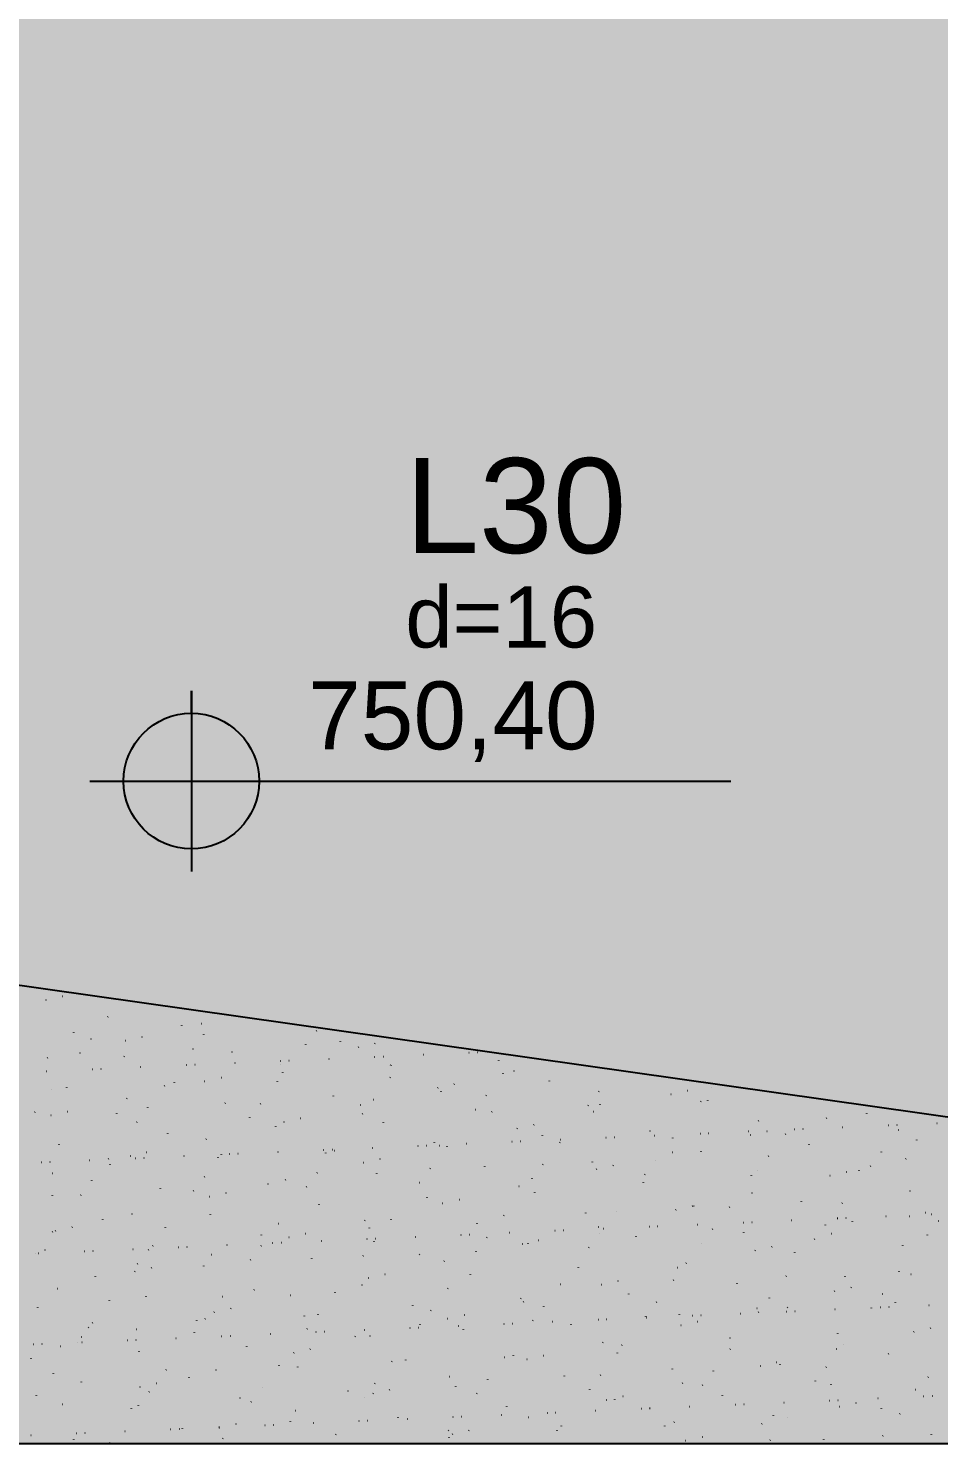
# Model space of a CAD drawing. Header units: millimetres. Extents: x 11071 to 20686, y 1651 to 7234.
# Drawn here: x 14898.3 to 15099.7, y 3962.1 to 4275.2 of the extents above; entities that cross this region are included whole.
import ezdxf

# ---------------------------------------------------------------- set-up
doc = ezdxf.new("R2010")
doc.units = ezdxf.units.MM
for name, color, linetype in [('1', 4, 'Continuous'), ('10', 13, 'Continuous'), ('13', 76, 'Continuous'), ('130', 24, 'Continuous'), ('19', 5, 'Continuous'), ('26', 1, 'Continuous'), ('27', 10, 'Continuous')]:
    doc.layers.add(name, color=color, linetype=linetype)
doc.styles.get("Standard").update_dxf_attribs({"font": 'arial.ttf'})

# ---------------------------------------------------------------- blocks, each defined once
blk = doc.blocks.new('_H451C6E76CA-000')
for p, q in [((2854.914422, 1904.007568), (2854.987644, 1904.023801)), ((2851.253312, 1903.19592), (2851.326534, 1903.212153)), ((2870.213032, 1902.725099), (2870.222822, 1902.799457)), ((2864.965271, 1899.405436), (2865.010928, 1899.464938)), ((2881.373557, 1897.4583), (2881.383346, 1897.532658)), ((2885.657522, 1897.932592), (2885.730744, 1897.948825)), ((2857.46172, 1895.908664), (2857.471509, 1895.983022)), ((2861.221388, 1894.526313), (2861.267045, 1894.585815)), ((2872.477526, 1895.010657), (2872.550748, 1895.02689)), ((2886.188427, 1895.438302), (2886.234085, 1895.497804)), ((2911.155466, 1896.350292), (2911.201124, 1896.409793)), ((2858.82439, 1891.402485), (2858.870047, 1891.461986)), ((2868.816416, 1894.199008), (2868.889638, 1894.215241)), ((2883.791429, 1892.314474), (2883.837086, 1892.373975)), ((2892.460661, 1891.633813), (2892.47045, 1891.708172)), ((2908.758468, 1893.226463), (2908.804125, 1893.285964)), ((2916.475287, 1893.964212), (2916.485077, 1894.038571)), ((2920.427843, 1892.750429), (2920.501065, 1892.766662)), ((2924.088953, 1893.562077), (2924.162175, 1893.57831)), ((2944.839377, 1891.500059), (2944.914306, 1891.50333)), ((2946.712593, 1891.581845), (2946.787521, 1891.585117)), ((2851.609199, 1890.38426), (2851.682421, 1890.400493)), ((2868.622244, 1890.641865), (2868.632034, 1890.716223)), ((2872.233548, 1888.33002), (2872.308476, 1888.333291)), ((2882.348911, 1888.771666), (2882.42384, 1888.774938)), ((2884.222127, 1888.853452), (2884.297055, 1888.856724)), ((2893.063703, 1889.239484), (2893.138632, 1889.242756)), ((2903.179067, 1889.68113), (2903.253995, 1889.684402)), ((2903.220626, 1888.93568), (2903.293848, 1888.951913)), ((2905.052282, 1889.762917), (2905.127211, 1889.766188)), ((2913.893859, 1890.148948), (2913.968787, 1890.15222)), ((2924.009222, 1890.590595), (2924.084151, 1890.593866)), ((2925.882437, 1890.672381), (2925.957366, 1890.675652)), ((2927.635812, 1888.697413), (2927.645601, 1888.771772)), ((2934.724014, 1891.058413), (2934.798943, 1891.061684)), ((2951.474228, 1889.689362), (2951.484018, 1889.76372)), ((2851.403392, 1887.420556), (2851.478321, 1887.423827)), ((2861.518756, 1887.862202), (2861.593684, 1887.865473)), ((2863.391971, 1887.943988), (2863.4669, 1887.94726)), ((2886.379519, 1885.202097), (2886.452742, 1885.21833)), ((2890.040629, 1886.013746), (2890.113852, 1886.029979)), ((2902.503445, 1885.074757), (2902.549102, 1885.134259)), ((2903.723975, 1887.147777), (2903.733764, 1887.222136)), ((2927.470484, 1885.986746), (2927.516141, 1886.046248)), ((2952.437523, 1886.898736), (2952.48318, 1886.958237)), ((2954.832052, 1887.487101), (2954.905275, 1887.503334)), ((2962.737542, 1885.203326), (2962.747332, 1885.277684)), ((2852.569367, 1883.250779), (2852.615024, 1883.31028)), ((2855.870932, 1883.825429), (2855.880721, 1883.899788)), ((2877.536406, 1884.162768), (2877.582063, 1884.22227)), ((2879.709348, 1884.817378), (2879.719138, 1884.891736)), ((2914.884499, 1881.880978), (2914.894289, 1881.955337)), ((2937.990946, 1883.753517), (2938.064169, 1883.76975)), ((2938.722915, 1882.872927), (2938.732705, 1882.947285)), ((2941.652056, 1884.565166), (2941.725279, 1884.581399)), ((2948.69364, 1882.019612), (2948.739297, 1882.079114)), ((2973.660679, 1882.931602), (2973.706336, 1882.991103)), ((2989.602373, 1882.304937), (2989.675596, 1882.32117)), ((2993.263483, 1883.116586), (2993.336706, 1883.132819)), ((2998.627718, 1883.843591), (2998.673375, 1883.903092)), ((2869.172302, 1881.387349), (2869.245524, 1881.403582)), ((2873.792523, 1879.283645), (2873.83818, 1879.343147)), ((2890.972662, 1880.331342), (2890.982452, 1880.4057)), ((2898.759562, 1880.195634), (2898.805219, 1880.255136)), ((2920.783729, 1879.938769), (2920.856951, 1879.955002)), ((2923.726601, 1881.107623), (2923.772258, 1881.167125)), ((2946.296642, 1878.895784), (2946.342299, 1878.955285)), ((2971.263681, 1879.807773), (2971.309338, 1879.867274)), ((2973.898067, 1879.936527), (2973.907856, 1880.010885)), ((2996.23072, 1880.719762), (2996.276377, 1880.779264)), ((2997.736483, 1880.928475), (2997.746272, 1881.002834)), ((2848.825484, 1878.371656), (2848.871141, 1878.431157)), ((2852.331196, 1877.653766), (2852.404418, 1877.669998)), ((2855.992306, 1878.465414), (2856.065528, 1878.481647)), ((2866.958035, 1878.000943), (2866.967825, 1878.075301)), ((2871.395525, 1876.159816), (2871.441182, 1876.219318)), ((2896.362564, 1877.071805), (2896.408221, 1877.131307)), ((2903.942623, 1876.205186), (2904.015845, 1876.221419)), ((2907.603733, 1877.016834), (2907.676955, 1877.033067)), ((2921.329603, 1877.983795), (2921.37526, 1878.043296)), ((2925.971603, 1876.056491), (2925.981392, 1876.13085)), ((2949.986229, 1878.386891), (2949.996019, 1878.461249)), ((2959.21516, 1875.568254), (2959.288382, 1875.584487)), ((2972.395156, 1878.490189), (2972.468378, 1878.506422)), ((3008.999797, 1876.442439), (3009.009586, 1876.516798)), ((3024.006583, 1877.041609), (3024.079805, 1877.057842)), ((3032.911634, 1877.992076), (3032.921424, 1878.066434)), ((3048.41713, 1875.918226), (3048.492059, 1875.921498)), ((2878.221349, 1873.514907), (2878.231139, 1873.589265)), ((2902.133187, 1875.064543), (2902.142976, 1875.138901)), ((2955.55405, 1874.756606), (2955.627272, 1874.772839)), ((2961.146754, 1873.120092), (2961.156544, 1873.19445)), ((2975.211872, 1872.722016), (2975.286801, 1872.725287)), ((2977.085087, 1872.803802), (2977.160016, 1872.807074)), ((2984.98517, 1874.11204), (2984.99496, 1874.186399)), ((2985.926664, 1873.189834), (2986.001593, 1873.193105)), ((2989.975696, 1872.568056), (2990.021353, 1872.627558)), ((2996.042027, 1873.63148), (2996.116956, 1873.634752)), ((2997.915243, 1873.713266), (2997.990171, 1873.716538)), ((3006.75682, 1874.099298), (3006.831748, 1874.102569)), ((3007.165477, 1873.308026), (3007.238699, 1873.324259)), ((3010.826587, 1874.119675), (3010.899809, 1874.135908)), ((3014.942735, 1873.480046), (3014.988392, 1873.539547)), ((3016.872183, 1874.540944), (3016.947111, 1874.544216)), ((3018.745398, 1874.622731), (3018.820327, 1874.626002)), ((3027.586975, 1875.008762), (3027.661904, 1875.012034)), ((3037.702338, 1875.450409), (3037.777267, 1875.45368)), ((3039.575554, 1875.532195), (3039.650482, 1875.535466)), ((3039.909774, 1874.392035), (3039.955431, 1874.451536)), ((2854.206723, 1871.184508), (2854.216512, 1871.258866)), ((2873.55541, 1869.468503), (2873.628632, 1869.484736)), ((2886.735406, 1872.390438), (2886.808628, 1872.40667)), ((2902.606042, 1869.551977), (2902.680971, 1869.555248)), ((2912.721406, 1869.993623), (2912.796334, 1869.996895)), ((2913.22029, 1869.240056), (2913.23008, 1869.314415)), ((2914.594621, 1870.07541), (2914.66955, 1870.078681)), ((2915.074579, 1869.832089), (2915.120236, 1869.89159)), ((2923.436198, 1870.461441), (2923.511127, 1870.464713)), ((2933.551561, 1870.903087), (2933.62649, 1870.906359)), ((2935.424777, 1870.984874), (2935.499705, 1870.988145)), ((2937.234917, 1871.570455), (2937.244706, 1871.644814)), ((2938.346833, 1870.941858), (2938.420055, 1870.958091)), ((2940.041618, 1870.744078), (2940.087275, 1870.80358)), ((2944.266353, 1871.370905), (2944.341282, 1871.374177)), ((2954.381717, 1871.812552), (2954.456645, 1871.815823)), ((2956.254932, 1871.894338), (2956.329861, 1871.897609)), ((2965.008657, 1871.656067), (2965.054314, 1871.715569)), ((2965.096509, 1872.28037), (2965.171437, 1872.283641)), ((2989.95826, 1869.493278), (2990.031482, 1869.509511)), ((2996.248484, 1869.626004), (2996.258274, 1869.700362)), ((3020.160322, 1871.17564), (3020.170111, 1871.249999)), ((3036.165891, 1869.512912), (3036.211549, 1869.572413)), ((3043.998738, 1872.167589), (3044.008527, 1872.241947)), ((2850.230939, 1867.265231), (2850.305868, 1867.268502)), ((2852.104155, 1867.347017), (2852.179083, 1867.350288)), ((2860.945732, 1867.733048), (2861.02066, 1867.73632)), ((2865.140501, 1868.008111), (2865.186158, 1868.067612)), ((2865.470037, 1866.698471), (2865.479826, 1866.77283)), ((2869.8943, 1868.656854), (2869.967522, 1868.673087)), ((2871.061095, 1868.174695), (2871.136023, 1868.177966)), ((2872.93431, 1868.256481), (2873.009239, 1868.259753)), ((2881.775887, 1868.642513), (2881.850816, 1868.645784)), ((2889.381874, 1868.248108), (2889.391664, 1868.322466)), ((2890.10754, 1868.9201), (2890.153197, 1868.979601)), ((2891.89125, 1869.084159), (2891.966179, 1869.08743)), ((2893.764466, 1869.165945), (2893.839394, 1869.169217)), ((2921.505727, 1867.208274), (2921.578949, 1867.224507)), ((2925.166837, 1868.019923), (2925.240059, 1868.036156)), ((2948.395442, 1866.303656), (2948.405231, 1866.378015)), ((2961.264774, 1866.776944), (2961.310431, 1866.836446)), ((2972.233858, 1867.295605), (2972.243647, 1867.369963)), ((2976.778264, 1866.571343), (2976.851486, 1866.587576)), ((2986.231813, 1867.688933), (2986.27747, 1867.748435)), ((3011.198852, 1868.600923), (3011.24451, 1868.660424)), ((3033.768893, 1866.389083), (3033.81455, 1866.448584)), ((3041.569687, 1868.044698), (3041.642909, 1868.060931)), ((2852.687083, 1864.842106), (2852.760305, 1864.858339)), ((2861.396618, 1863.128988), (2861.442275, 1863.188489)), ((2886.363657, 1864.040977), (2886.409314, 1864.100478)), ((2904.29851, 1863.393526), (2904.371732, 1863.409759)), ((2911.330696, 1864.952966), (2911.376353, 1865.012467)), ((2924.483604, 1864.75402), (2924.493394, 1864.828378)), ((2936.297735, 1865.864955), (2936.343392, 1865.924457)), ((2958.867776, 1863.653115), (2958.913433, 1863.712617)), ((2973.117154, 1865.759695), (2973.190376, 1865.775928)), ((2983.834815, 1864.565105), (2983.880472, 1864.624606)), ((3007.409009, 1864.359205), (3007.418798, 1864.433563)), ((3008.801854, 1865.477094), (3008.847511, 1865.536595)), ((3024.728581, 1864.311115), (3024.801803, 1864.327348)), ((3028.389691, 1865.122763), (3028.462913, 1865.138996)), ((3031.247425, 1865.351154), (3031.257215, 1865.425512)), ((2852.718724, 1859.882036), (2852.728514, 1859.956394)), ((2858.99962, 1860.005159), (2859.045277, 1860.06466)), ((2876.630562, 1861.431672), (2876.640351, 1861.506031)), ((2883.966659, 1860.917148), (2884.012316, 1860.97665)), ((2891.118514, 1860.471591), (2891.191736, 1860.487824)), ((2900.468978, 1862.423621), (2900.478767, 1862.497979)), ((2908.933698, 1861.829137), (2908.979355, 1861.888639)), ((2933.900737, 1862.741126), (2933.946394, 1862.800628)), ((2955.909937, 1861.944946), (2955.983159, 1861.961179)), ((2959.482545, 1860.47917), (2959.492335, 1860.553528)), ((2983.497172, 1862.809569), (2983.506961, 1862.883927)), ((3007.521364, 1860.496367), (3007.594586, 1860.5126)), ((3042.510739, 1860.865117), (3042.520529, 1860.939476)), ((2887.457404, 1859.659943), (2887.530626, 1859.676176)), ((2911.732292, 1857.937585), (2911.742081, 1858.011943)), ((2935.644129, 1859.487221), (2935.653918, 1859.561579)), ((2939.068831, 1858.211363), (2939.142053, 1858.227596)), ((2942.729941, 1859.023012), (2942.803163, 1859.039245)), ((2990.680257, 1856.762783), (2990.75348, 1856.779016)), ((2994.341367, 1857.574432), (2994.41459, 1857.590665)), ((2994.657696, 1857.54277), (2994.667486, 1857.617128)), ((3002.546831, 1857.325388), (3002.592488, 1857.38489)), ((3018.496113, 1858.534718), (3018.505902, 1858.609077)), ((3027.51387, 1858.237377), (3027.559527, 1858.296879)), ((2863.879249, 1854.615237), (2863.889038, 1854.689595)), ((2870.250186, 1855.845195), (2870.323409, 1855.861428)), ((2887.717665, 1855.607186), (2887.727455, 1855.681544)), ((2902.678674, 1853.677432), (2902.724332, 1853.736933)), ((2921.861613, 1854.396615), (2921.934836, 1854.412848)), ((2927.645714, 1854.589421), (2927.691371, 1854.648922)), ((2946.731233, 1853.662734), (2946.741022, 1853.737093)), ((2952.612753, 1855.50141), (2952.65841, 1855.560911)), ((2970.745859, 1855.993133), (2970.755649, 1856.067492)), ((2977.579792, 1856.413399), (2977.625449, 1856.472901)), ((3005.584367, 1853.943973), (3005.659295, 1853.947244)), ((3007.457582, 1854.025759), (3007.532511, 1854.029031)), ((3016.299159, 1854.411791), (3016.374087, 1854.415062)), ((3026.414522, 1854.853437), (3026.489451, 1854.856709)), ((3028.287737, 1854.935224), (3028.362666, 1854.938495)), ((3029.759427, 1854.048682), (3029.769216, 1854.123041)), ((3037.129314, 1855.321255), (3037.204243, 1855.324527)), ((3042.291684, 1855.314203), (3042.364907, 1855.330436)), ((3045.952794, 1856.125852), (3046.026017, 1856.142085)), ((3047.244677, 1855.762901), (3047.319606, 1855.766173)), ((3048.737026, 1854.270243), (3048.782683, 1854.329745)), ((2852.744596, 1851.853453), (2852.790253, 1851.912955)), ((2853.40908, 1852.111611), (2853.482303, 1852.127844)), ((2857.07019, 1852.92326), (2857.143413, 1852.939493)), ((2877.711635, 1852.765442), (2877.757293, 1852.824944)), ((2898.980979, 1851.12115), (2898.990769, 1851.195508)), ((2905.020507, 1850.663032), (2905.093729, 1850.679264)), ((2908.681617, 1851.47468), (2908.754839, 1851.490913)), ((2922.892816, 1852.670786), (2922.902606, 1852.745144)), ((2932.978537, 1850.773934), (2933.053466, 1850.777205)), ((2943.0939, 1851.21558), (2943.168829, 1851.218852)), ((2944.967116, 1851.297367), (2945.042044, 1851.300638)), ((2948.86887, 1850.622287), (2948.914527, 1850.681788)), ((2953.808693, 1851.683398), (2953.883621, 1851.68667)), ((2963.924056, 1852.125044), (2963.998984, 1852.128316)), ((2965.797271, 1852.206831), (2965.8722, 1852.210102)), ((2973.47304, 1852.948035), (2973.546263, 1852.964268)), ((2973.835909, 1851.534276), (2973.881566, 1851.593778)), ((2974.638848, 1852.592862), (2974.713777, 1852.596134)), ((2981.906384, 1850.726335), (2981.916173, 1850.800693)), ((2984.754211, 1853.034509), (2984.82914, 1853.03778)), ((2986.627427, 1853.116295), (2986.702355, 1853.119567)), ((2995.469003, 1853.502327), (2995.543932, 1853.505598)), ((2998.802948, 1852.446265), (2998.848605, 1852.505767)), ((3005.7448, 1851.718283), (3005.754589, 1851.792641)), ((3023.769987, 1853.358254), (3023.815644, 1853.417756)), ((3025.084467, 1851.499455), (3025.157689, 1851.515688)), ((3046.340028, 1851.146415), (3046.385685, 1851.205916)), ((2851.127936, 1847.798802), (2851.137726, 1847.87316)), ((2859.773279, 1847.577723), (2859.848207, 1847.580995)), ((2861.646494, 1847.65951), (2861.721423, 1847.662781)), ((2870.488071, 1848.045541), (2870.562999, 1848.048813)), ((2873.967753, 1847.886319), (2874.01341, 1847.945821)), ((2874.966353, 1848.79075), (2874.976142, 1848.865109)), ((2880.603434, 1848.487188), (2880.678363, 1848.490459)), ((2882.476649, 1848.568974), (2882.551578, 1848.572245)), ((2891.318226, 1848.955006), (2891.393155, 1848.958277)), ((2898.934792, 1848.798309), (2898.980449, 1848.85781)), ((2901.433589, 1849.396652), (2901.508518, 1849.399923)), ((2903.306805, 1849.478438), (2903.381734, 1849.48171)), ((2912.148382, 1849.86447), (2912.22331, 1849.867741)), ((2922.263745, 1850.306116), (2922.338674, 1850.309387)), ((2923.901831, 1849.710298), (2923.947488, 1849.769799)), ((2924.13696, 1850.387902), (2924.211889, 1850.391174)), ((2946.471872, 1847.498458), (2946.517529, 1847.55796)), ((2956.631934, 1849.214452), (2956.705156, 1849.230685)), ((2957.994547, 1849.176698), (2958.004336, 1849.251057)), ((2960.293044, 1850.0261), (2960.366266, 1850.042333)), ((2971.438911, 1848.410447), (2971.484568, 1848.469949)), ((2996.40595, 1849.322436), (2996.451607, 1849.381938)), ((3008.243361, 1847.765872), (3008.316583, 1847.782105)), ((3011.904471, 1848.57752), (3011.977693, 1848.593753)), ((3021.372989, 1850.234426), (3021.418646, 1850.293927)), ((3040.919951, 1848.781883), (3040.929741, 1848.856242)), ((2849.000714, 1846.97433), (2849.046371, 1847.033832)), ((2849.657915, 1847.136077), (2849.732844, 1847.139349)), ((2871.570755, 1844.762491), (2871.616412, 1844.821992)), ((2886.229667, 1844.304714), (2886.239456, 1844.379073)), ((2887.81329, 1846.848283), (2887.886512, 1846.864516)), ((2896.537794, 1845.67448), (2896.583451, 1845.733981)), ((2910.141504, 1845.854351), (2910.151293, 1845.928709)), ((2921.504833, 1846.586469), (2921.55049, 1846.64597)), ((2933.97992, 1846.846299), (2933.989709, 1846.920657)), ((2939.424717, 1845.399704), (2939.497939, 1845.415936)), ((2992.993487, 1844.901848), (2993.003277, 1844.976206)), ((3017.008114, 1847.232247), (3017.017903, 1847.306605)), ((2862.21504, 1841.974315), (2862.224829, 1842.048673)), ((2870.972184, 1843.1147), (2871.045406, 1843.130933)), ((2874.633294, 1843.926349), (2874.706516, 1843.942581)), ((2922.583611, 1841.66612), (2922.656833, 1841.682353)), ((2926.244721, 1842.477769), (2926.317943, 1842.494002)), ((2945.243234, 1842.360263), (2945.253023, 1842.434621)), ((2969.155071, 1843.909899), (2969.164861, 1843.984258)), ((2990.150926, 1841.170731), (2990.196583, 1841.230232)), ((2991.036144, 1843.951124), (2991.109366, 1843.967357)), ((3015.117965, 1842.08272), (3015.163622, 1842.142221)), ((3028.168639, 1841.965448), (3028.178428, 1842.039806)), ((3040.085004, 1842.994709), (3040.130661, 1843.054211)), ((3042.647571, 1842.502544), (3042.720793, 1842.518777)), ((2853.764967, 1839.299952), (2853.838189, 1839.316185)), ((2897.390191, 1839.037915), (2897.399981, 1839.112274)), ((2915.249809, 1838.434763), (2915.295466, 1838.494265)), ((2921.228607, 1840.029864), (2921.238397, 1840.104222)), ((2940.216848, 1839.346753), (2940.262505, 1839.406254)), ((2965.183887, 1840.258742), (2965.229544, 1840.318243)), ((2974.195038, 1840.21754), (2974.26826, 1840.233773)), ((2977.856148, 1841.029189), (2977.92937, 1841.045422)), ((2980.242175, 1838.085413), (2980.251964, 1838.159771)), ((3004.256801, 1840.415812), (3004.266591, 1840.49017)), ((3025.806465, 1838.768961), (3025.879687, 1838.785194)), ((3029.467575, 1839.580609), (3029.540797, 1839.596842)), ((3036.341121, 1838.115586), (3036.386778, 1838.175088)), ((2849.463727, 1835.15788), (2849.473517, 1835.232238)), ((2865.315731, 1836.610785), (2865.361388, 1836.670287)), ((2873.478354, 1837.488279), (2873.488143, 1837.562637)), ((2890.28277, 1837.522774), (2890.328427, 1837.582276)), ((2892.196398, 1834.929437), (2892.26962, 1834.94567)), ((2905.376394, 1837.851372), (2905.449616, 1837.867605)), ((2932.491921, 1835.543828), (2932.501711, 1835.618186)), ((2956.403759, 1837.093464), (2956.413548, 1837.167822)), ((2956.987821, 1836.402792), (2957.061043, 1836.419025)), ((2961.440004, 1835.379619), (2961.485661, 1835.43912)), ((2986.407043, 1836.291608), (2986.4527, 1836.351109)), ((3008.599248, 1834.954212), (3008.67247, 1834.970445)), ((3011.374082, 1837.203597), (3011.419739, 1837.263098)), ((3015.417326, 1835.149013), (3015.427115, 1835.223371)), ((3033.944123, 1834.991757), (3033.98978, 1835.051259)), ((3035.956861, 1835.16593), (3036.03179, 1835.169201)), ((3037.830077, 1835.247716), (3037.905005, 1835.250988)), ((3039.255742, 1836.140961), (3039.265532, 1836.21532)), ((3046.671653, 1835.633748), (3046.746582, 1835.637019)), ((2861.571848, 1831.731662), (2861.617505, 1831.791164)), ((2884.638879, 1832.22148), (2884.648668, 1832.295838)), ((2886.538887, 1832.643651), (2886.584544, 1832.703153)), ((2888.535288, 1834.117789), (2888.60851, 1834.134022)), ((2908.477295, 1833.213429), (2908.487084, 1833.287787)), ((2911.505926, 1833.55564), (2911.551583, 1833.615142)), ((2936.472965, 1834.467629), (2936.518622, 1834.527131)), ((2940.146715, 1832.669209), (2940.219937, 1832.685442)), ((2943.807825, 1833.480857), (2943.881047, 1833.49709)), ((2959.043006, 1832.25579), (2959.088663, 1832.315291)), ((2963.351032, 1831.995891), (2963.42596, 1831.999162)), ((2973.466395, 1832.437537), (2973.541324, 1832.440809)), ((2975.33961, 1832.519324), (2975.414539, 1832.522595)), ((2984.010045, 1833.167779), (2984.055702, 1833.22728)), ((2984.181187, 1832.905355), (2984.256116, 1832.908627)), ((2991.505489, 1833.599376), (2991.515278, 1833.673735)), ((2994.29655, 1833.347002), (2994.371479, 1833.350273)), ((2995.419252, 1832.032278), (2995.492474, 1832.048511)), ((2996.169766, 1833.428788), (2996.244694, 1833.432059)), ((3005.011343, 1833.814819), (3005.086271, 1833.818091)), ((3008.977084, 1834.079768), (3009.022741, 1834.13927)), ((3015.126706, 1834.256466), (3015.201634, 1834.259737)), ((3016.999921, 1834.338252), (3017.07485, 1834.341524)), ((3025.841498, 1834.724284), (3025.916427, 1834.727555)), ((2859.17485, 1828.607833), (2859.220507, 1828.667335)), ((2860.727041, 1830.671844), (2860.736831, 1830.746202)), ((2871.328071, 1830.30304), (2871.401293, 1830.319273)), ((2884.141889, 1829.519822), (2884.187546, 1829.579324)), ((2890.145773, 1828.79968), (2890.220702, 1828.802952)), ((2892.018989, 1828.881467), (2892.093917, 1828.884738)), ((2900.860565, 1829.267498), (2900.935494, 1829.27077)), ((2909.108928, 1830.431812), (2909.154585, 1830.491313)), ((2910.975929, 1829.709145), (2911.050857, 1829.712416)), ((2912.849144, 1829.790931), (2912.924073, 1829.794202)), ((2919.740609, 1828.727392), (2919.750398, 1828.801751)), ((2921.690721, 1830.176963), (2921.765649, 1830.180234)), ((2922.939498, 1828.854461), (2923.01272, 1828.870694)), ((2931.806084, 1830.618609), (2931.881013, 1830.62188)), ((2933.6793, 1830.700395), (2933.754228, 1830.703667)), ((2934.075967, 1831.343801), (2934.121624, 1831.403302)), ((2942.520876, 1831.086427), (2942.595805, 1831.089698)), ((2943.652446, 1830.277029), (2943.662235, 1830.351387)), ((2952.63624, 1831.528073), (2952.711168, 1831.531345)), ((2954.509455, 1831.609859), (2954.584384, 1831.613131)), ((2967.490862, 1831.268977), (2967.500652, 1831.343336)), ((2991.758142, 1831.220629), (2991.831364, 1831.236862)), ((3026.50443, 1829.324526), (3026.514219, 1829.398884)), ((3043.369569, 1829.772049), (3043.442791, 1829.788282)), ((3047.030679, 1830.583698), (3047.103901, 1830.599931)), ((2848.485462, 1826.980752), (2848.560391, 1826.984023)), ((2850.358678, 1827.062538), (2850.433606, 1827.06581)), ((2854.486964, 1826.569457), (2854.560187, 1826.58569)), ((2858.148074, 1827.381106), (2858.221297, 1827.397339)), ((2859.200255, 1827.44857), (2859.275183, 1827.451841)), ((2869.315618, 1827.890216), (2869.390546, 1827.893488)), ((2871.188833, 1827.972003), (2871.263762, 1827.975274)), ((2871.887566, 1825.405045), (2871.897355, 1825.479403)), ((2880.03041, 1828.358034), (2880.105339, 1828.361306)), ((2895.725982, 1826.396993), (2895.735772, 1826.471352)), ((2909.759501, 1825.932526), (2909.832724, 1825.948759)), ((2974.550924, 1827.405881), (2974.624147, 1827.422114)), ((2978.754176, 1826.782941), (2978.763966, 1826.857299)), ((3002.666013, 1828.332577), (3002.675803, 1828.406936)), ((3002.72206, 1825.928063), (3002.767718, 1825.987564)), ((3026.162351, 1825.957301), (3026.235574, 1825.973534)), ((3027.689099, 1826.840052), (3027.734757, 1826.899553)), ((2847.975729, 1823.855408), (2847.985518, 1823.929767)), ((2902.853904, 1822.280106), (2902.899561, 1822.339607)), ((2906.098391, 1825.120877), (2906.171614, 1825.13711)), ((2927.820943, 1823.192095), (2927.8666, 1823.251597)), ((2930.901133, 1823.460593), (2930.910923, 1823.534952)), ((2952.787982, 1824.104084), (2952.833639, 1824.163586)), ((2954.73955, 1824.452542), (2954.749339, 1824.5269)), ((2957.709818, 1823.672297), (2957.783041, 1823.68853)), ((2961.370928, 1824.483946), (2961.444151, 1824.500179)), ((2977.755021, 1825.016073), (2977.800679, 1825.075575)), ((3012.982355, 1823.035366), (3013.055578, 1823.051599)), ((3013.753117, 1822.508091), (3013.762907, 1822.582449)), ((3037.767744, 1824.83849), (3037.777533, 1824.912848)), ((2852.919826, 1820.456128), (2852.965483, 1820.515629)), ((2877.886865, 1821.368117), (2877.932522, 1821.427618)), ((2882.97467, 1819.580558), (2882.984459, 1819.654916)), ((2888.891174, 1821.306129), (2888.964396, 1821.322362)), ((2906.989296, 1821.910957), (2906.999086, 1821.985316)), ((2940.502601, 1819.857549), (2940.575823, 1819.873782)), ((2949.0441, 1819.224961), (2949.089757, 1819.284463)), ((2966.002864, 1819.966506), (2966.012653, 1820.040864)), ((2974.011139, 1820.13695), (2974.056796, 1820.196452)), ((2989.914701, 1821.516142), (2989.92449, 1821.590501)), ((2998.978178, 1821.04894), (2999.023835, 1821.108441)), ((3009.321245, 1822.223718), (3009.394468, 1822.239951)), ((3023.945217, 1821.960929), (3023.990874, 1822.02043)), ((3046.515258, 1819.749089), (3046.560915, 1819.808591)), ((2859.136253, 1818.588609), (2859.146043, 1818.662968)), ((2872.050068, 1817.572546), (2872.12329, 1817.588779)), ((2874.142982, 1816.488994), (2874.18864, 1816.548495)), ((2875.711178, 1818.384194), (2875.7844, 1818.400427)), ((2899.110022, 1817.400983), (2899.155679, 1817.460484)), ((2918.149821, 1816.644158), (2918.15961, 1816.718517)), ((2923.661495, 1816.123966), (2923.734717, 1816.140199)), ((2924.077061, 1818.312972), (2924.122718, 1818.372474)), ((2927.322605, 1816.935615), (2927.395827, 1816.951847)), ((2941.988237, 1817.636107), (2941.998027, 1817.710465)), ((2946.647101, 1816.101132), (2946.692759, 1816.160634)), ((2971.614141, 1817.013122), (2971.659798, 1817.072623)), ((2992.114028, 1818.408969), (2992.18725, 1818.425202)), ((2996.58118, 1817.925111), (2996.626837, 1817.984612)), ((3021.548219, 1818.8371), (3021.593876, 1818.896601)), ((3025.016431, 1818.022055), (3025.026221, 1818.096413)), ((3043.725455, 1816.96039), (3043.798677, 1816.976623)), ((2849.175943, 1815.577005), (2849.221601, 1815.636506)), ((2854.842851, 1813.757798), (2854.916073, 1813.774031)), ((2871.745984, 1813.365165), (2871.791641, 1813.424666)), ((2894.237984, 1815.094522), (2894.247773, 1815.16888)), ((2896.713023, 1814.277154), (2896.75868, 1814.336656)), ((2921.680062, 1815.189143), (2921.72572, 1815.248645)), ((2953.251551, 1813.150071), (2953.261341, 1813.224429)), ((2975.272922, 1814.675386), (2975.346144, 1814.691619)), ((2977.163388, 1814.699707), (2977.173178, 1814.774065)), ((2978.934032, 1815.487035), (2979.007254, 1815.503268)), ((2993.723526, 1813.217848), (2993.798455, 1813.22112)), ((3001.001804, 1815.691655), (3001.011594, 1815.766014)), ((3003.83889, 1813.659494), (3003.913818, 1813.662766)), ((3005.712105, 1813.741281), (3005.787034, 1813.744552)), ((3014.553682, 1814.127312), (3014.62861, 1814.130584)), ((3024.669045, 1814.568959), (3024.743974, 1814.57223)), ((3026.54226, 1814.650745), (3026.617189, 1814.654016)), ((3026.884349, 1813.226806), (3026.957571, 1813.243039)), ((3030.545459, 1814.038455), (3030.618681, 1814.054688)), ((3035.383837, 1815.036777), (3035.458766, 1815.040048)), ((3045.4992, 1815.478423), (3045.574129, 1815.481694)), ((3047.372416, 1815.560209), (3047.447344, 1815.563481)), ((2870.223357, 1812.764123), (2870.233147, 1812.838481)), ((2905.398508, 1809.827723), (2905.408298, 1809.902081)), ((2906.454278, 1812.309218), (2906.5275, 1812.325451)), ((2920.518268, 1810.021637), (2920.593196, 1810.024909)), ((2922.391483, 1810.103424), (2922.466412, 1810.106695)), ((2929.236924, 1810.819671), (2929.246714, 1810.89403)), ((2931.23306, 1810.489455), (2931.307989, 1810.492727)), ((2941.348423, 1810.931102), (2941.423352, 1810.934373)), ((2943.221639, 1811.012888), (2943.296567, 1811.01616)), ((2952.063215, 1811.39892), (2952.138144, 1811.402191)), ((2958.065705, 1810.860638), (2958.138927, 1810.876871)), ((2962.178579, 1811.840566), (2962.253507, 1811.843837)), ((2964.051794, 1811.922352), (2964.126723, 1811.925624)), ((2972.893371, 1812.308384), (2972.9683, 1812.311655)), ((2983.008734, 1812.75003), (2983.083663, 1812.753302)), ((2984.88195, 1812.831817), (2984.956878, 1812.835088)), ((2990.326156, 1809.773405), (2990.371813, 1809.832907)), ((3012.265118, 1811.205619), (3012.274908, 1811.279978)), ((3015.293195, 1810.685394), (3015.338852, 1810.744896)), ((3036.176956, 1812.755256), (3036.186745, 1812.829614)), ((3040.260234, 1811.597383), (3040.305891, 1811.656885)), ((2847.912438, 1806.851599), (2847.987367, 1806.85487)), ((2858.027802, 1807.293245), (2858.10273, 1807.296516)), ((2859.901017, 1807.375031), (2859.975946, 1807.378303)), ((2868.742594, 1807.761063), (2868.817522, 1807.764334)), ((2878.857957, 1808.202709), (2878.932886, 1808.205981)), ((2880.731172, 1808.284495), (2880.806101, 1808.287767)), ((2881.486671, 1808.278087), (2881.496461, 1808.352445)), ((2889.572749, 1808.670527), (2889.647678, 1808.673798)), ((2889.613172, 1808.575634), (2889.686394, 1808.591867)), ((2893.274282, 1809.387283), (2893.347504, 1809.403516)), ((2899.688112, 1809.112173), (2899.763041, 1809.115445)), ((2901.561328, 1809.19396), (2901.636256, 1809.197231)), ((2910.402905, 1809.579991), (2910.477833, 1809.583263)), ((2915.425039, 1807.037438), (2915.470696, 1807.096939)), ((2940.392078, 1807.949427), (2940.437735, 1808.008928)), ((2941.224599, 1807.127055), (2941.297821, 1807.143288)), ((2944.885709, 1807.938703), (2944.958931, 1807.954936)), ((2964.412076, 1807.883272), (2964.421865, 1807.95763)), ((2965.359117, 1808.861416), (2965.404774, 1808.920918)), ((2988.250492, 1808.87522), (2988.260281, 1808.949579)), ((3009.677132, 1809.412058), (3009.750354, 1809.428291)), ((3036.516351, 1806.71826), (3036.562008, 1806.777762)), ((3047.264059, 1806.930769), (3047.273849, 1807.005127)), ((2857.347279, 1805.000001), (2857.347279, 1805.000001)), ((2857.472044, 1805.947687), (2857.481834, 1806.022046)), ((2865.327168, 1805.000001), (2865.327168, 1805.000001)), ((2865.490961, 1805.213459), (2865.536618, 1805.272961)), ((2869.201191, 1805.000001), (2869.201191, 1805.000001)), ((2873.484533, 1805.000001), (2873.484533, 1805.000001)), ((2873.484533, 1805.000001), (2873.484533, 1805.000001)), ((2873.484533, 1805.000001), (2873.484533, 1805.000001)), ((2881.055103, 1805.000001), (2881.055103, 1805.000001)), ((2881.055103, 1805.000001), (2881.055103, 1805.000001)), ((2881.055103, 1805.000001), (2881.055103, 1805.000001)), ((2889.594414, 1805.000001), (2889.594414, 1805.000001)), ((2890.458, 1806.125449), (2890.503657, 1806.18495)), ((2892.909015, 1805.000001), (2892.909015, 1805.000001)), ((2892.909015, 1805.000001), (2892.909015, 1805.000001)), ((2892.909015, 1805.000001), (2892.909015, 1805.000001)), ((2904.762927, 1805.000001), (2904.762927, 1805.000001)), ((2904.762927, 1805.000001), (2904.762927, 1805.000001)), ((2913.861659, 1805.000001), (2913.861659, 1805.000001)), ((2916.616838, 1805.000001), (2916.616838, 1805.000001)), ((2916.616838, 1805.000001), (2916.616838, 1805.000001)), ((2928.47075, 1805.000001), (2928.47075, 1805.000001)), ((2931.630081, 1805.000001), (2931.630081, 1805.000001)), ((2931.630081, 1805.000001), (2931.630081, 1805.000001)), ((2931.630081, 1805.000001), (2931.630081, 1805.000001)), ((2938.128904, 1805.000001), (2938.128904, 1805.000001)), ((2940.324662, 1805.000001), (2940.324662, 1805.000001)), ((2940.324662, 1805.000001), (2940.324662, 1805.000001)), ((2940.324662, 1805.000001), (2940.324662, 1805.000001)), ((2940.500238, 1806.333635), (2940.510028, 1806.407994)), ((2952.178574, 1805.000001), (2952.178574, 1805.000001)), ((2952.178574, 1805.000001), (2952.178574, 1805.000001)), ((2952.178574, 1805.000001), (2952.178574, 1805.000001)), ((2962.396149, 1805.000001), (2962.396149, 1805.000001)), ((2964.032486, 1805.000001), (2964.032486, 1805.000001)), ((2964.032486, 1805.000001), (2964.032486, 1805.000001)), ((2975.886398, 1805.000001), (2975.886398, 1805.000001)), ((2975.886398, 1805.000001), (2975.886398, 1805.000001)), ((2986.663394, 1805.000001), (2986.663394, 1805.000001)), ((2987.74031, 1805.000001), (2987.74031, 1805.000001)), ((2989.775629, 1805.000001), (2989.775629, 1805.000001)), ((2989.775629, 1805.000001), (2989.775629, 1805.000001)), ((2989.775629, 1805.000001), (2989.775629, 1805.000001)), ((2992.836026, 1805.678475), (2992.909248, 1805.694708)), ((2996.497136, 1806.490123), (2996.570358, 1806.506356)), ((2999.594221, 1805.000001), (2999.594221, 1805.000001)), ((3010.930639, 1805.000001), (3010.930639, 1805.000001)), ((3010.930639, 1805.000001), (3010.930639, 1805.000001)), ((3010.930639, 1805.000001), (3010.930639, 1805.000001)), ((3011.448133, 1805.000001), (3011.448133, 1805.000001)), ((3011.448133, 1805.000001), (3011.448133, 1805.000001)), ((3011.448133, 1805.000001), (3011.448133, 1805.000001)), ((3011.549312, 1805.806271), (3011.594969, 1805.865773)), ((3023.302045, 1805.000001), (3023.302045, 1805.000001)), ((3023.302045, 1805.000001), (3023.302045, 1805.000001)), ((3023.425643, 1805.93882), (3023.435433, 1806.013179)), ((3035.155957, 1805.000001), (3035.155957, 1805.000001)), ((3035.155957, 1805.000001), (3035.155957, 1805.000001)), ((3035.197884, 1805.000001), (3035.197884, 1805.000001)), ((3035.197884, 1805.000001), (3035.197884, 1805.000001)), ((3035.197884, 1805.000001), (3035.197884, 1805.000001)), ((3047.009869, 1805.000001), (3047.009869, 1805.000001)), ((3047.921177, 1805.000001), (3047.921177, 1805.000001)), ((3048.108563, 1805.041544), (3048.181785, 1805.057777))]:
    blk.add_line(p, q)

msp = doc.modelspace()

# ---------------------------------------------------------------- linework, layer by layer
for p, q in [((14934.36, 4123.67), (14934.36, 4128.67)), ((14934.36, 4128.67), (14934.36, 4088.67)), ((14911.86, 4108.67), (15053.77, 4108.67))]:
    msp.add_line(p, q)
msp.add_circle((14934.36, 4108.67), 15)
at = {"layer": '1'}
msp.add_lwpolyline([(15386.9, 3962.09), (14701.9, 3962.09)], dxfattribs=at)
at = {"layer": '130'}
for points in [[(14581.4, 3962.09), (14581.4, 4453.59), (15393.9, 4453.59)], [(14581.4, 3962.09), (15393.9, 4453.59), (15386.9, 3984.59)], [(14581.4, 3962.09), (15386.9, 3984.59), (15386.9, 3962.09)]]:
    msp.add_solid(points, dxfattribs=at)
at = {"layer": '19', "linetype": 'Continuous'}
msp.add_line((15276.4, 4009.5), (14397.9, 4134.13), dxfattribs=at)
at = {"layer": '27'}
for points in [[(14934.36, 4108.67), (14925.41, 4120.7), (14924.72, 4120.16)], [(14934.36, 4108.67), (14926, 4121.12), (14925.41, 4120.7)], [(14934.36, 4108.67), (14926.77, 4121.61), (14926, 4121.12)], [(14934.36, 4108.67), (14927.45, 4121.98), (14926.77, 4121.61)], [(14934.36, 4108.67), (14928.35, 4122.41), (14927.45, 4121.98)], [(14934.36, 4108.67), (14928.85, 4122.62), (14928.35, 4122.41)], [(14934.36, 4108.67), (14929.94, 4123), (14928.85, 4122.62)], [(14934.36, 4108.67), (14931.32, 4123.36), (14929.94, 4123)], [(14934.36, 4108.67), (14932.5, 4123.55), (14931.32, 4123.36)], [(14934.36, 4108.67), (14934.36, 4123.67), (14932.5, 4123.55)], [(14934.36, 4108.67), (14923.34, 4118.84), (14922.15, 4117.38)], [(14934.36, 4108.67), (14924.16, 4119.67), (14923.34, 4118.84)], [(14934.36, 4108.67), (14924.72, 4120.16), (14924.16, 4119.67)], [(14934.36, 4108.67), (14920.93, 4115.35), (14920.32, 4113.94)], [(14934.36, 4108.67), (14921.51, 4116.4), (14920.93, 4115.35)], [(14934.36, 4108.67), (14922.15, 4117.38), (14921.51, 4116.4)], [(14934.36, 4108.67), (14919.66, 4111.64), (14919.53, 4110.9)], [(14934.36, 4108.67), (14919.88, 4112.58), (14919.66, 4111.64)], [(14934.36, 4108.67), (14920.32, 4113.94), (14919.88, 4112.58)], [(14934.36, 4108.67), (14919.39, 4109.6), (14919.36, 4108.67)], [(14934.36, 4108.67), (14919.36, 4108.67), (14934.36, 4108.67)], [(14934.36, 4108.67), (14919.4, 4109.7), (14919.39, 4109.6)], [(14934.36, 4108.67), (14919.53, 4110.9), (14919.4, 4109.7)], [(14934.36, 4108.67), (14949.36, 4108.67), (14949.25, 4106.81)], [(14934.36, 4108.67), (14949.25, 4106.81), (14949.05, 4105.62)], [(14934.36, 4108.67), (14949.05, 4105.62), (14948.7, 4104.25)], [(14934.36, 4108.67), (14948.7, 4104.25), (14948.31, 4103.16)], [(14934.36, 4108.67), (14948.31, 4103.16), (14948.11, 4102.66)], [(14934.36, 4108.67), (14948.11, 4102.66), (14947.68, 4101.76)], [(14934.36, 4108.67), (14947.68, 4101.76), (14947.3, 4101.08)], [(14934.36, 4108.67), (14947.3, 4101.08), (14946.81, 4100.3)], [(14934.36, 4108.67), (14946.81, 4100.3), (14946.39, 4099.71)], [(14934.36, 4108.67), (14946.39, 4099.71), (14945.86, 4099.03)], [(14934.36, 4108.67), (14945.86, 4099.03), (14945.36, 4098.47)], [(14934.36, 4108.67), (14945.36, 4098.47), (14944.54, 4097.65)], [(14934.36, 4108.67), (14944.54, 4097.65), (14943.07, 4096.46)], [(14934.36, 4108.67), (14943.07, 4096.46), (14942.09, 4095.82)], [(14934.36, 4108.67), (14942.09, 4095.82), (14941.05, 4095.24)], [(14934.36, 4108.67), (14941.05, 4095.24), (14939.64, 4094.63)], [(14934.36, 4108.67), (14939.64, 4094.63), (14938.28, 4094.19)], [(14934.36, 4108.67), (14938.28, 4094.19), (14937.33, 4093.97)], [(14934.36, 4108.67), (14937.33, 4093.97), (14936.6, 4093.84)], [(14934.36, 4108.67), (14936.6, 4093.84), (14935.39, 4093.7)], [(14934.36, 4108.67), (14935.39, 4093.7), (14935.3, 4093.7)], [(14934.36, 4108.67), (14935.3, 4093.7), (14934.36, 4093.67)], [(14934.36, 4108.67), (14934.36, 4093.67), (14934.36, 4108.67)]]:
    msp.add_solid(points, dxfattribs=at)

# ---------------------------------------------------------------- block references
at = {"layer": '19'}
msp.add_blockref('_H451C6E76CA-000', (12050.9, 2157.09), dxfattribs=at)

# ---------------------------------------------------------------- texts
at = {"layer": '10'}
msp.add_text('L30', height=21, dxfattribs=at).set_placement((14981.69, 4159.12))
at = {"layer": '13'}
msp.add_text('d=16', height=13.5, dxfattribs=at).set_placement((14981.69, 4138.22))
at = {"layer": '26'}
msp.add_text('750,40', height=15, dxfattribs=at).set_placement((14960.2, 4115.7))

doc.saveas('drawing.dxf')
